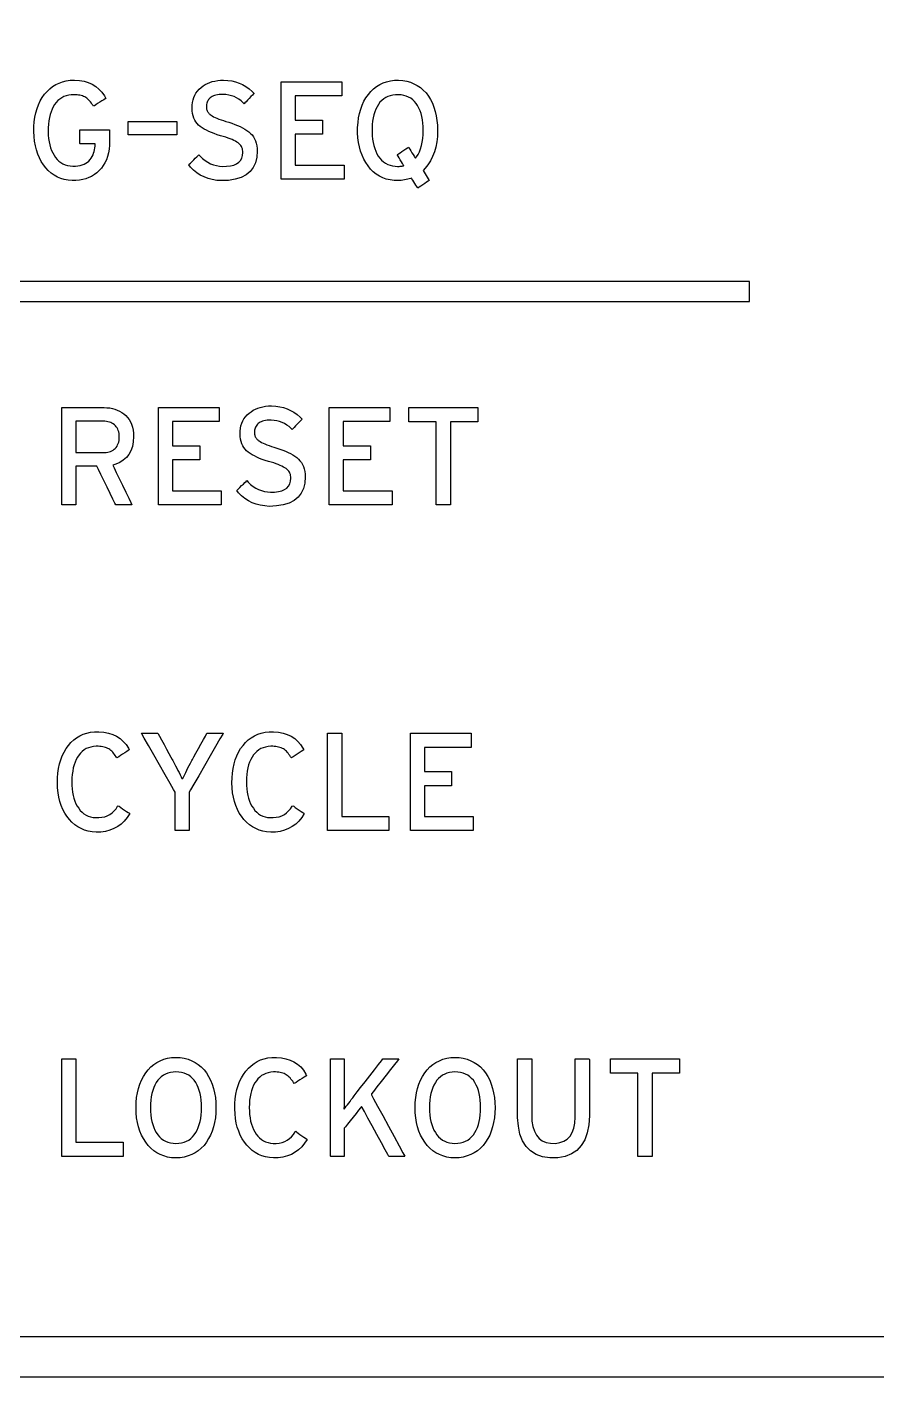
# Model space of a CAD drawing. Extents: x 1 to 47.7, y 0.2 to 33.4.
# Drawn here: x 12.158 to 13.006, y 10.778 to 12.125 of the extents above; entities that cross this region are included whole.
import ezdxf

# ---------------------------------------------------------------- set-up
doc = ezdxf.new("R2010")
doc.units = 0
doc.header["$MEASUREMENT"] = 0
doc.layers.add('6_0____DWG', color=7, linetype='CONTINUOUS')

msp = doc.modelspace()

# ---------------------------------------------------------------- linework, layer by layer
at = {"layer": '6_0____DWG'}
for points in [[(11.6245, 13.5108), (14.3245, 13.5108), (14.3245, 10.8185), (11.6245, 10.8185), (11.6245, 13.5108)], [(12.4114, 11.9736), (12.4114, 12.0708), (12.472, 12.0708), (12.472, 12.0567), (12.4255, 12.0567), (12.4255, 12.0325), (12.4525, 12.0325), (12.4525, 12.0184), (12.4255, 12.0184), (12.4255, 11.9877), (12.4741, 11.9877), (12.4741, 11.9736), (12.4114, 11.9736)], [(12.2587, 12.0178), (12.2587, 12.031), (12.3073, 12.031), (12.3073, 12.0178), (12.2587, 12.0178)], [(12.8784, 11.8715), (11.938, 11.8715), (11.938, 11.8515), (12.8784, 11.8515), (12.8784, 11.8715)], [(12.289, 11.6486), (12.289, 11.7458), (12.3497, 11.7458), (12.3497, 11.7317), (12.3031, 11.7317), (12.3031, 11.7075), (12.3302, 11.7075), (12.3302, 11.6934), (12.3031, 11.6934), (12.3031, 11.6627), (12.3517, 11.6627), (12.3517, 11.6486), (12.289, 11.6486)], [(12.4593, 11.6486), (12.4593, 11.7458), (12.5199, 11.7458), (12.5199, 11.7317), (12.4734, 11.7317), (12.4734, 11.7075), (12.5004, 11.7075), (12.5004, 11.6934), (12.4734, 11.6934), (12.4734, 11.6627), (12.522, 11.6627), (12.522, 11.6486), (12.4593, 11.6486)], [(12.5802, 11.7316), (12.5802, 11.6486), (12.5661, 11.6486), (12.5661, 11.7316), (12.5387, 11.7316), (12.5387, 11.7458), (12.6077, 11.7458), (12.6077, 11.7316), (12.5802, 11.7316)], [(12.4577, 11.3236), (12.4577, 11.4208), (12.4718, 11.4208), (12.4718, 11.3378), (12.5188, 11.3378), (12.5188, 11.3236), (12.4577, 11.3236)], [(12.5403, 11.3236), (12.5403, 11.4208), (12.601, 11.4208), (12.601, 11.4067), (12.5544, 11.4067), (12.5544, 11.3825), (12.5814, 11.3825), (12.5814, 11.3684), (12.5544, 11.3684), (12.5544, 11.3377), (12.603, 11.3377), (12.603, 11.3236), (12.5403, 11.3236)], [(12.1927, 10.9986), (12.1927, 11.0958), (12.2068, 11.0958), (12.2068, 11.0128), (12.2537, 11.0128), (12.2537, 10.9986), (12.1927, 10.9986)], [(12.7813, 11.0815), (12.7813, 10.9986), (12.7672, 10.9986), (12.7672, 11.0815), (12.7398, 11.0815), (12.7398, 11.0958), (12.8088, 11.0958), (12.8088, 11.0815), (12.7813, 11.0815)], [(9.52, 10.7785), (9.6513, 10.7785), (9.7839, 10.7785), (9.9177, 10.7785), (10.0526, 10.7785), (10.1886, 10.7785), (10.3255, 10.7785), (10.4634, 10.7785), (10.6021, 10.7785), (10.7415, 10.7785), (11.0225, 10.7785), (11.3057, 10.7785), (11.5905, 10.7785), (12.1631, 10.7785), (12.7356, 10.7785), (13.0205, 10.7785)]]:
    msp.add_lwpolyline(points, dxfattribs=at)
for points in [[(12.2403, 12.0116), (12.2402, 12.0075), (12.2398, 12.0035), (12.2391, 11.9998), (12.2382, 11.9963), (12.2371, 11.993), (12.2356, 11.99), (12.234, 11.9872), (12.2321, 11.9846), (12.2299, 11.9822), (12.2276, 11.98), (12.2251, 11.9781), (12.2224, 11.9764), (12.2196, 11.9751), (12.2167, 11.9739), (12.2135, 11.9731), (12.2102, 11.9725), (12.2068, 11.9721), (12.203, 11.9721), (12.1989, 11.9725), (12.1951, 11.9732), (12.1916, 11.9743), (12.1882, 11.9757), (12.185, 11.9775), (12.182, 11.9796), (12.1792, 11.9821), (12.1767, 11.9849), (12.1743, 11.988), (12.1721, 11.9913), (12.1703, 11.9949), (12.1687, 11.9986), (12.1673, 12.0027), (12.1663, 12.0069), (12.1655, 12.0114), (12.165, 12.0161), (12.1647, 12.021), (12.1648, 12.0261), (12.1652, 12.0309), (12.1659, 12.0355), (12.1668, 12.0399), (12.168, 12.044), (12.1695, 12.0479), (12.1712, 12.0516), (12.1732, 12.0551), (12.1755, 12.0583), (12.178, 12.0612), (12.1807, 12.0638), (12.1835, 12.0661), (12.1866, 12.068), (12.1899, 12.0695), (12.1934, 12.0708), (12.1971, 12.0716), (12.201, 12.0722), (12.2053, 12.0723), (12.2102, 12.072), (12.2148, 12.0712), (12.219, 12.07), (12.2229, 12.0683), (12.2265, 12.0661), (12.2297, 12.0635), (12.2325, 12.0604), (12.2351, 12.0568), (12.2365, 12.0542), (12.2358, 12.0537), (12.2344, 12.0528), (12.2326, 12.0516), (12.2305, 12.0503), (12.2284, 12.049), (12.2266, 12.0478), (12.2251, 12.0469), (12.2243, 12.0463), (12.2238, 12.047), (12.2229, 12.0482), (12.2221, 12.0494), (12.2212, 12.0506), (12.2203, 12.0516), (12.2194, 12.0526), (12.2185, 12.0535), (12.2175, 12.0543), (12.2165, 12.055), (12.2155, 12.0556), (12.2143, 12.0561), (12.2132, 12.0566), (12.2119, 12.057), (12.2106, 12.0573), (12.2092, 12.0575), (12.2078, 12.0577), (12.2063, 12.0578), (12.2047, 12.0578), (12.2021, 12.0577), (12.1995, 12.0574), (12.197, 12.0568), (12.1947, 12.0559), (12.1926, 12.0548), (12.1906, 12.0535), (12.1888, 12.052), (12.1871, 12.0502), (12.1855, 12.0482), (12.1841, 12.0459), (12.1829, 12.0435), (12.1819, 12.0408), (12.181, 12.038), (12.1803, 12.035), (12.1797, 12.0318), (12.1794, 12.0284), (12.1791, 12.0249), (12.1791, 12.0212), (12.1792, 12.0176), (12.1795, 12.0142), (12.18, 12.0109), (12.1807, 12.0079), (12.1815, 12.005), (12.1824, 12.0023), (12.1836, 11.9998), (12.1849, 11.9975), (12.1864, 11.9953), (12.188, 11.9933), (12.1898, 11.9916), (12.1917, 11.9901), (12.1938, 11.9889), (12.196, 11.988), (12.1984, 11.9872), (12.2009, 11.9868), (12.2036, 11.9866), (12.2062, 11.9866), (12.2086, 11.9869), (12.2109, 11.9873), (12.213, 11.9878), (12.2149, 11.9885), (12.2166, 11.9894), (12.2182, 11.9905), (12.2197, 11.9917), (12.2209, 11.9931), (12.222, 11.9946), (12.2229, 11.9961), (12.2238, 11.9977), (12.2244, 11.9994), (12.225, 12.0011), (12.2254, 12.0029), (12.2257, 12.0047), (12.2259, 12.0066), (12.226, 12.0085), (12.226, 12.0085), (12.226, 12.0085), (12.226, 12.0086), (12.226, 12.0086), (12.226, 12.0087), (12.226, 12.0088), (12.226, 12.0088), (12.226, 12.0089), (12.2259, 12.0089), (12.2251, 12.0089), (12.2235, 12.0089), (12.2213, 12.0089), (12.2187, 12.0089), (12.2161, 12.0089), (12.2138, 12.0089), (12.2119, 12.0089), (12.2108, 12.0089), (12.2106, 12.009), (12.2106, 12.0099), (12.2106, 12.0115), (12.2106, 12.0136), (12.2106, 12.0159), (12.2106, 12.0182), (12.2106, 12.0203), (12.2106, 12.0219), (12.2106, 12.0228), (12.211, 12.0228), (12.2132, 12.0228), (12.2169, 12.0228), (12.2215, 12.0228), (12.2265, 12.0228), (12.2315, 12.0228), (12.2357, 12.0228), (12.2389, 12.0228), (12.2403, 12.0228), (12.2403, 12.0226), (12.2403, 12.0216), (12.2403, 12.0201), (12.2403, 12.0184), (12.2403, 12.0165), (12.2403, 12.0147), (12.2403, 12.0131), (12.2403, 12.012)], [(12.3875, 12.0015), (12.3871, 11.9954), (12.3858, 11.99), (12.3836, 11.9853), (12.3804, 11.9813), (12.3764, 11.978), (12.3714, 11.9754), (12.3656, 11.9736), (12.3588, 11.9724), (12.3517, 11.9721), (12.3471, 11.9724), (12.3427, 11.9732), (12.3385, 11.9743), (12.3345, 11.9758), (12.3308, 11.9777), (12.3273, 11.98), (12.324, 11.9826), (12.3209, 11.9857), (12.3192, 11.9878), (12.3198, 11.9884), (12.321, 11.9896), (12.3225, 11.9911), (12.3242, 11.9928), (12.3258, 11.9944), (12.3274, 11.996), (12.3285, 11.9971), (12.3292, 11.9978), (12.3306, 11.9964), (12.3331, 11.9941), (12.3356, 11.9921), (12.3383, 11.9904), (12.341, 11.989), (12.3439, 11.9879), (12.3468, 11.9871), (12.3499, 11.9865), (12.353, 11.9863), (12.357, 11.9864), (12.3608, 11.9868), (12.3641, 11.9877), (12.3669, 11.9889), (12.3691, 11.9904), (12.3709, 11.9923), (12.3722, 11.9946), (12.373, 11.9973), (12.3733, 12.0003), (12.3732, 12.0016), (12.373, 12.0028), (12.3727, 12.004), (12.3723, 12.0051), (12.3718, 12.0061), (12.3712, 12.0071), (12.3704, 12.008), (12.3695, 12.0089), (12.3685, 12.0097), (12.3673, 12.0106), (12.3659, 12.0114), (12.3643, 12.0122), (12.3626, 12.013), (12.3606, 12.0138), (12.3585, 12.0146), (12.3562, 12.0154), (12.3537, 12.0161), (12.3509, 12.0169), (12.3477, 12.0179), (12.3447, 12.019), (12.3419, 12.02), (12.3392, 12.0212), (12.3368, 12.0224), (12.3346, 12.0236), (12.3326, 12.0249), (12.3307, 12.0262), (12.3291, 12.0276), (12.3276, 12.0291), (12.3263, 12.0308), (12.3252, 12.0326), (12.3243, 12.0346), (12.3236, 12.0368), (12.323, 12.0392), (12.3227, 12.0417), (12.3225, 12.0445), (12.3226, 12.0473), (12.3229, 12.05), (12.3235, 12.0526), (12.3242, 12.055), (12.3252, 12.0573), (12.3264, 12.0595), (12.3279, 12.0615), (12.3296, 12.0634), (12.3315, 12.0651), (12.3335, 12.0666), (12.3356, 12.068), (12.3379, 12.0691), (12.3402, 12.0701), (12.3427, 12.0709), (12.3453, 12.0715), (12.3481, 12.072), (12.3509, 12.0722), (12.354, 12.0723), (12.3581, 12.0721), (12.3621, 12.0716), (12.3659, 12.0707), (12.3695, 12.0694), (12.373, 12.0679), (12.3763, 12.066), (12.3794, 12.0637), (12.3824, 12.0612), (12.3844, 12.0591), (12.3838, 12.0586), (12.3827, 12.0574), (12.3813, 12.0559), (12.3796, 12.0542), (12.3779, 12.0524), (12.3764, 12.0509), (12.3752, 12.0496), (12.3745, 12.0489), (12.3735, 12.0498), (12.3714, 12.0517), (12.3693, 12.0533), (12.367, 12.0547), (12.3645, 12.0559), (12.362, 12.0568), (12.3593, 12.0575), (12.3564, 12.0579), (12.3535, 12.0581), (12.3513, 12.0581), (12.3495, 12.0579), (12.3479, 12.0577), (12.3464, 12.0574), (12.345, 12.0571), (12.3438, 12.0566), (12.3426, 12.0561), (12.3416, 12.0555), (12.3406, 12.0548), (12.3398, 12.054), (12.3391, 12.0531), (12.3385, 12.0522), (12.338, 12.0513), (12.3375, 12.0503), (12.3372, 12.0493), (12.337, 12.0482), (12.3368, 12.0471), (12.3368, 12.046), (12.3368, 12.0454), (12.3368, 12.0449), (12.3369, 12.0444), (12.337, 12.0438), (12.3371, 12.0434), (12.3372, 12.0429), (12.3374, 12.0424), (12.3375, 12.042), (12.3377, 12.0416), (12.338, 12.0411), (12.3383, 12.0406), (12.3386, 12.0402), (12.3389, 12.0398), (12.3393, 12.0393), (12.3397, 12.0389), (12.3402, 12.0385), (12.3407, 12.038), (12.3415, 12.0375), (12.3427, 12.0367), (12.3441, 12.0359), (12.3456, 12.0352), (12.3474, 12.0344), (12.3493, 12.0336), (12.3515, 12.0328), (12.3538, 12.032), (12.3563, 12.0312), (12.3593, 12.0303), (12.3623, 12.0293), (12.3652, 12.0282), (12.3679, 12.0271), (12.3705, 12.026), (12.3728, 12.0248), (12.3751, 12.0235), (12.3772, 12.0222), (12.3791, 12.0208), (12.3808, 12.0193), (12.3824, 12.0177), (12.3837, 12.0159), (12.3848, 12.0139), (12.3858, 12.0118), (12.3865, 12.0095), (12.387, 12.007), (12.3874, 12.0043)], [(12.5674, 12.0222), (12.5672, 12.0163), (12.5666, 12.0108), (12.5656, 12.0056), (12.5642, 12.0007), (12.5624, 11.9961), (12.5603, 11.9919), (12.5578, 11.988), (12.5549, 11.9844), (12.553, 11.9823), (12.5533, 11.9817), (12.5541, 11.9805), (12.555, 11.9789), (12.5561, 11.9772), (12.5572, 11.9755), (12.5581, 11.974), (12.5588, 11.9728), (12.5592, 11.9723), (12.559, 11.9721), (12.558, 11.9715), (12.5565, 11.9705), (12.5546, 11.9693), (12.5526, 11.968), (12.5507, 11.9667), (12.5491, 11.9657), (12.548, 11.965), (12.5477, 11.9647), (12.5474, 11.9652), (12.5467, 11.9662), (12.5458, 11.9676), (12.5448, 11.9693), (12.5437, 11.971), (12.5427, 11.9726), (12.5419, 11.9738), (12.5414, 11.9746), (12.5407, 11.9744), (12.5392, 11.9739), (12.5377, 11.9735), (12.5361, 11.9731), (12.5345, 11.9728), (12.5329, 11.9725), (12.5312, 11.9723), (12.5295, 11.9721), (12.5278, 11.9721), (12.5241, 11.9722), (12.5201, 11.9728), (12.5163, 11.9737), (12.5127, 11.975), (12.5094, 11.9766), (12.5063, 11.9786), (12.5033, 11.981), (12.5006, 11.9837), (12.4981, 11.9868), (12.4958, 11.9901), (12.4938, 11.9936), (12.4921, 11.9974), (12.4906, 12.0014), (12.4895, 12.0057), (12.4886, 12.0102), (12.488, 12.0149), (12.4877, 12.0199), (12.4877, 12.025), (12.4881, 12.03), (12.4887, 12.0347), (12.4896, 12.0392), (12.4908, 12.0435), (12.4922, 12.0475), (12.494, 12.0513), (12.496, 12.0548), (12.4984, 12.0582), (12.5009, 12.0612), (12.5036, 12.0638), (12.5065, 12.0661), (12.5097, 12.068), (12.513, 12.0696), (12.5166, 12.0708), (12.5204, 12.0717), (12.5244, 12.0722), (12.5286, 12.0723), (12.5328, 12.072), (12.5367, 12.0713), (12.5404, 12.0702), (12.5439, 12.0688), (12.5472, 12.067), (12.5503, 12.0649), (12.5532, 12.0624), (12.5559, 12.0596), (12.5583, 12.0564), (12.5604, 12.0529), (12.5622, 12.0493), (12.5638, 12.0453), (12.5651, 12.0412), (12.5661, 12.0368), (12.5668, 12.0322), (12.5673, 12.0273)], [(12.553, 12.0222), (12.553, 12.026), (12.5527, 12.0296), (12.5523, 12.0329), (12.5517, 12.0361), (12.5509, 12.0391), (12.5499, 12.0419), (12.5488, 12.0445), (12.5475, 12.047), (12.546, 12.0492), (12.5444, 12.0511), (12.5426, 12.0528), (12.5406, 12.0543), (12.5385, 12.0555), (12.5362, 12.0564), (12.5337, 12.0571), (12.5311, 12.0576), (12.5283, 12.0578), (12.5254, 12.0578), (12.5228, 12.0574), (12.5203, 12.0568), (12.5179, 12.056), (12.5157, 12.0549), (12.5137, 12.0536), (12.5118, 12.0521), (12.51, 12.0503), (12.5085, 12.0482), (12.5071, 12.0459), (12.5058, 12.0434), (12.5048, 12.0407), (12.5039, 12.0378), (12.5032, 12.0347), (12.5026, 12.0314), (12.5023, 12.028), (12.5021, 12.0243), (12.5021, 12.0205), (12.5022, 12.0169), (12.5026, 12.0134), (12.5031, 12.0102), (12.5038, 12.0071), (12.5047, 12.0042), (12.5057, 12.0015), (12.5069, 11.999), (12.5083, 11.9966), (12.5099, 11.9944), (12.5116, 11.9925), (12.5135, 11.9908), (12.5155, 11.9894), (12.5177, 11.9883), (12.52, 11.9874), (12.5225, 11.9868), (12.5252, 11.9864), (12.5276, 11.9863), (12.5285, 11.9863), (12.5292, 11.9863), (12.53, 11.9864), (12.5308, 11.9865), (12.5315, 11.9866), (12.5322, 11.9867), (12.5329, 11.9868), (12.5335, 11.987), (12.5337, 11.9872), (12.5332, 11.988), (12.5324, 11.9893), (12.5313, 11.991), (12.5301, 11.9929), (12.529, 11.9948), (12.528, 11.9964), (12.5273, 11.9975), (12.527, 11.998), (12.5273, 11.9982), (12.5284, 11.9989), (12.53, 12), (12.5319, 12.0012), (12.5339, 12.0025), (12.5358, 12.0037), (12.5373, 12.0047), (12.5383, 12.0054), (12.5385, 12.0055), (12.5389, 12.0049), (12.5397, 12.0036), (12.5407, 12.0019), (12.5419, 12), (12.5431, 11.9981), (12.5441, 11.9964), (12.5449, 11.9951), (12.5453, 11.9944), (12.5465, 11.9958), (12.548, 11.9983), (12.5494, 12.001), (12.5505, 12.0039), (12.5515, 12.0071), (12.5522, 12.0105), (12.5527, 12.0142), (12.553, 12.0181)], [(12.2642, 11.7167), (12.2639, 11.7116), (12.263, 11.7069), (12.2615, 11.7027), (12.2596, 11.699), (12.2571, 11.6958), (12.254, 11.6931), (12.2505, 11.6909), (12.2464, 11.6892), (12.2436, 11.6881), (12.2448, 11.6857), (12.247, 11.681), (12.25, 11.675), (12.2532, 11.6682), (12.2565, 11.6614), (12.2594, 11.6554), (12.2616, 11.6509), (12.2626, 11.6487), (12.2624, 11.6486), (12.261, 11.6486), (12.2589, 11.6486), (12.2562, 11.6486), (12.2534, 11.6486), (12.2507, 11.6486), (12.2485, 11.6486), (12.2469, 11.6486), (12.2464, 11.6486), (12.2456, 11.6503), (12.2437, 11.6543), (12.241, 11.6599), (12.2378, 11.6663), (12.2346, 11.6729), (12.2317, 11.679), (12.2293, 11.6838), (12.228, 11.6866), (12.2276, 11.6871), (12.2262, 11.6871), (12.2236, 11.6871), (12.2203, 11.6871), (12.2166, 11.6871), (12.213, 11.6871), (12.2099, 11.6871), (12.2076, 11.6871), (12.2065, 11.6871), (12.2065, 11.6861), (12.2065, 11.6827), (12.2065, 11.6775), (12.2065, 11.6712), (12.2065, 11.6645), (12.2065, 11.6582), (12.2065, 11.653), (12.2065, 11.6496), (12.2065, 11.6486), (12.2058, 11.6486), (12.2043, 11.6486), (12.2023, 11.6486), (12.1999, 11.6486), (12.1975, 11.6486), (12.1954, 11.6486), (12.1937, 11.6486), (12.1928, 11.6486), (12.1927, 11.6497), (12.1927, 11.6568), (12.1927, 11.669), (12.1927, 11.6843), (12.1927, 11.701), (12.1927, 11.7174), (12.1927, 11.7315), (12.1927, 11.7415), (12.1927, 11.7458), (12.1939, 11.7458), (12.1978, 11.7458), (12.2036, 11.7458), (12.2104, 11.7458), (12.2175, 11.7458), (12.2242, 11.7458), (12.2297, 11.7458), (12.2331, 11.7458), (12.2348, 11.7458), (12.2376, 11.7456), (12.2404, 11.7453), (12.2431, 11.7448), (12.2456, 11.7441), (12.248, 11.7432), (12.2503, 11.7421), (12.2525, 11.7409), (12.2546, 11.7394), (12.2566, 11.7378), (12.2583, 11.7359), (12.2599, 11.7338), (12.2612, 11.7315), (12.2622, 11.729), (12.2631, 11.7262), (12.2637, 11.7233), (12.2641, 11.7201)], [(12.4354, 11.6765), (12.435, 11.6704), (12.4337, 11.665), (12.4315, 11.6603), (12.4283, 11.6563), (12.4243, 11.653), (12.4193, 11.6504), (12.4134, 11.6486), (12.4067, 11.6475), (12.3996, 11.6471), (12.395, 11.6475), (12.3906, 11.6482), (12.3864, 11.6493), (12.3824, 11.6508), (12.3787, 11.6527), (12.3752, 11.655), (12.3719, 11.6577), (12.3688, 11.6607), (12.3671, 11.6628), (12.3677, 11.6634), (12.3688, 11.6646), (12.3703, 11.6661), (12.372, 11.6678), (12.3737, 11.6694), (12.3752, 11.671), (12.3764, 11.6721), (12.3771, 11.6728), (12.3785, 11.6714), (12.381, 11.6691), (12.3835, 11.6671), (12.3862, 11.6654), (12.3889, 11.664), (12.3918, 11.6629), (12.3947, 11.6621), (12.3977, 11.6615), (12.4009, 11.6613), (12.4049, 11.6614), (12.4087, 11.6619), (12.412, 11.6627), (12.4147, 11.6639), (12.417, 11.6654), (12.4188, 11.6674), (12.4201, 11.6696), (12.4209, 11.6723), (12.4211, 11.6753), (12.4211, 11.6767), (12.4209, 11.6778), (12.4206, 11.679), (12.4202, 11.6801), (12.4197, 11.6811), (12.419, 11.6821), (12.4183, 11.683), (12.4174, 11.6839), (12.4164, 11.6848), (12.4152, 11.6856), (12.4138, 11.6864), (12.4122, 11.6872), (12.4104, 11.688), (12.4085, 11.6888), (12.4064, 11.6896), (12.4041, 11.6904), (12.4016, 11.6911), (12.3988, 11.6919), (12.3956, 11.6929), (12.3926, 11.694), (12.3897, 11.695), (12.3871, 11.6962), (12.3847, 11.6974), (12.3825, 11.6986), (12.3804, 11.6999), (12.3786, 11.7012), (12.3769, 11.7026), (12.3755, 11.7041), (12.3742, 11.7058), (12.3731, 11.7076), (12.3722, 11.7096), (12.3714, 11.7118), (12.3709, 11.7142), (12.3706, 11.7168), (12.3704, 11.7195), (12.3705, 11.7223), (12.3708, 11.725), (12.3713, 11.7276), (12.3721, 11.7301), (12.3731, 11.7324), (12.3743, 11.7345), (12.3758, 11.7365), (12.3775, 11.7384), (12.3794, 11.7401), (12.3814, 11.7416), (12.3835, 11.743), (12.3857, 11.7441), (12.3881, 11.7451), (12.3906, 11.7459), (12.3932, 11.7465), (12.3959, 11.747), (12.3988, 11.7473), (12.4019, 11.7474), (12.406, 11.7471), (12.41, 11.7466), (12.4138, 11.7457), (12.4174, 11.7444), (12.4209, 11.7429), (12.4242, 11.741), (12.4273, 11.7388), (12.4303, 11.7362), (12.4323, 11.7341), (12.4317, 11.7336), (12.4306, 11.7324), (12.4292, 11.7309), (12.4275, 11.7292), (12.4258, 11.7275), (12.4243, 11.7259), (12.4231, 11.7246), (12.4224, 11.7239), (12.4214, 11.7248), (12.4193, 11.7267), (12.4171, 11.7283), (12.4148, 11.7297), (12.4124, 11.7309), (12.4098, 11.7318), (12.4071, 11.7325), (12.4043, 11.7329), (12.4014, 11.7331), (12.3991, 11.7331), (12.3974, 11.733), (12.3958, 11.7327), (12.3943, 11.7325), (12.3929, 11.7321), (12.3916, 11.7316), (12.3905, 11.7311), (12.3894, 11.7305), (12.3885, 11.7298), (12.3877, 11.729), (12.387, 11.7281), (12.3864, 11.7272), (12.3858, 11.7263), (12.3854, 11.7253), (12.3851, 11.7243), (12.3848, 11.7232), (12.3847, 11.7221), (12.3847, 11.721), (12.3847, 11.7204), (12.3847, 11.7199), (12.3848, 11.7194), (12.3848, 11.7189), (12.385, 11.7184), (12.3851, 11.7179), (12.3852, 11.7174), (12.3854, 11.717), (12.3856, 11.7166), (12.3859, 11.7161), (12.3861, 11.7157), (12.3864, 11.7152), (12.3868, 11.7148), (12.3872, 11.7143), (12.3876, 11.7139), (12.3881, 11.7135), (12.3886, 11.713), (12.3894, 11.7125), (12.3906, 11.7117), (12.3919, 11.7109), (12.3935, 11.7102), (12.3953, 11.7094), (12.3972, 11.7086), (12.3994, 11.7078), (12.4017, 11.707), (12.4042, 11.7062), (12.4072, 11.7053), (12.4102, 11.7043), (12.4131, 11.7033), (12.4158, 11.7022), (12.4183, 11.701), (12.4207, 11.6998), (12.423, 11.6985), (12.425, 11.6972), (12.427, 11.6958), (12.4287, 11.6943), (12.4302, 11.6927), (12.4316, 11.6909), (12.4327, 11.6889), (12.4336, 11.6868), (12.4344, 11.6845), (12.4349, 11.682), (12.4353, 11.6793)], [(12.25, 11.7163), (12.2499, 11.7181), (12.2497, 11.7198), (12.2494, 11.7214), (12.2489, 11.7229), (12.2484, 11.7242), (12.2477, 11.7255), (12.247, 11.7266), (12.2461, 11.7276), (12.2451, 11.7286), (12.2439, 11.7294), (12.2427, 11.7301), (12.2415, 11.7307), (12.2401, 11.7312), (12.2386, 11.7316), (12.2371, 11.7319), (12.2354, 11.7321), (12.2339, 11.7321), (12.2326, 11.7321), (12.2295, 11.7321), (12.2254, 11.7321), (12.2206, 11.7321), (12.2158, 11.7321), (12.2115, 11.7321), (12.2082, 11.7321), (12.2066, 11.7321), (12.2065, 11.7315), (12.2065, 11.7287), (12.2065, 11.7244), (12.2065, 11.7192), (12.2065, 11.7137), (12.2065, 11.7084), (12.2065, 11.7041), (12.2065, 11.7014), (12.2066, 11.7008), (12.2082, 11.7008), (12.2115, 11.7008), (12.2158, 11.7008), (12.2206, 11.7008), (12.2254, 11.7008), (12.2295, 11.7008), (12.2326, 11.7008), (12.2339, 11.7008), (12.2354, 11.7008), (12.237, 11.7009), (12.2385, 11.7012), (12.24, 11.7016), (12.2413, 11.702), (12.2426, 11.7026), (12.2438, 11.7033), (12.2449, 11.7041), (12.2459, 11.705), (12.2469, 11.706), (12.2477, 11.7072), (12.2483, 11.7084), (12.2489, 11.7098), (12.2494, 11.7112), (12.2497, 11.7128), (12.2499, 11.7145)], [(12.2604, 11.3406), (12.2579, 11.3367), (12.255, 11.3332), (12.2519, 11.3302), (12.2484, 11.3276), (12.2447, 11.3256), (12.2406, 11.324), (12.2363, 11.3229), (12.2316, 11.3222), (12.2269, 11.3221), (12.2228, 11.3224), (12.219, 11.3231), (12.2153, 11.3242), (12.2119, 11.3256), (12.2087, 11.3273), (12.2057, 11.3295), (12.2028, 11.3319), (12.2003, 11.3348), (12.1978, 11.3379), (12.1957, 11.3412), (12.1938, 11.3448), (12.1921, 11.3486), (12.1908, 11.3526), (12.1897, 11.3569), (12.1889, 11.3614), (12.1884, 11.3662), (12.1882, 11.3712), (12.1883, 11.3763), (12.1887, 11.3811), (12.1894, 11.3857), (12.1903, 11.3901), (12.1916, 11.3943), (12.1931, 11.3982), (12.1949, 11.4019), (12.1969, 11.4054), (12.1993, 11.4086), (12.2018, 11.4116), (12.2045, 11.4141), (12.2074, 11.4163), (12.2106, 11.4182), (12.2139, 11.4197), (12.2175, 11.4209), (12.2213, 11.4217), (12.2253, 11.4222), (12.2297, 11.4223), (12.2347, 11.4219), (12.2392, 11.421), (12.2434, 11.4196), (12.2473, 11.4178), (12.2508, 11.4155), (12.2539, 11.4127), (12.2567, 11.4095), (12.2592, 11.4058), (12.2599, 11.4041), (12.2589, 11.4035), (12.2574, 11.4025), (12.2554, 11.4012), (12.2533, 11.3998), (12.2512, 11.3985), (12.2494, 11.3973), (12.2481, 11.3965), (12.2476, 11.3961), (12.2468, 11.3973), (12.246, 11.3985), (12.2452, 11.3997), (12.2443, 11.4008), (12.2434, 11.4018), (12.2425, 11.4028), (12.2415, 11.4036), (12.2406, 11.4044), (12.2396, 11.4051), (12.2385, 11.4057), (12.2373, 11.4062), (12.2361, 11.4067), (12.2348, 11.407), (12.2334, 11.4073), (12.232, 11.4076), (12.2305, 11.4077), (12.229, 11.4078), (12.2269, 11.4078), (12.2242, 11.4075), (12.2217, 11.407), (12.2193, 11.4063), (12.2171, 11.4054), (12.215, 11.4041), (12.2131, 11.4027), (12.2114, 11.401), (12.2098, 11.3991), (12.2083, 11.3969), (12.207, 11.3945), (12.2059, 11.3919), (12.2049, 11.3891), (12.2041, 11.3862), (12.2035, 11.383), (12.2031, 11.3797), (12.2028, 11.3762), (12.2027, 11.3725), (12.2028, 11.3688), (12.203, 11.3653), (12.2034, 11.3619), (12.204, 11.3588), (12.2048, 11.3559), (12.2057, 11.3531), (12.2068, 11.3505), (12.2081, 11.3481), (12.2096, 11.3459), (12.2111, 11.3438), (12.2129, 11.342), (12.2147, 11.3405), (12.2168, 11.3392), (12.219, 11.3381), (12.2213, 11.3374), (12.2239, 11.3368), (12.2265, 11.3366), (12.2295, 11.3366), (12.2325, 11.3369), (12.2354, 11.3375), (12.238, 11.3384), (12.2405, 11.3397), (12.2428, 11.3413), (12.2448, 11.3432), (12.2467, 11.3454), (12.2483, 11.348), (12.249, 11.3485), (12.2499, 11.3479), (12.2514, 11.3468), (12.2533, 11.3455), (12.2553, 11.3441), (12.2572, 11.3428), (12.2589, 11.3417), (12.26, 11.3409)], [(12.4345, 11.3406), (12.432, 11.3367), (12.4291, 11.3332), (12.426, 11.3302), (12.4225, 11.3276), (12.4188, 11.3256), (12.4147, 11.324), (12.4104, 11.3229), (12.4057, 11.3222), (12.401, 11.3221), (12.3969, 11.3224), (12.3931, 11.3231), (12.3894, 11.3242), (12.386, 11.3256), (12.3828, 11.3273), (12.3797, 11.3295), (12.3769, 11.3319), (12.3743, 11.3348), (12.3719, 11.3379), (12.3697, 11.3412), (12.3678, 11.3448), (12.3662, 11.3486), (12.3649, 11.3526), (12.3638, 11.3569), (12.363, 11.3614), (12.3625, 11.3662), (12.3623, 11.3712), (12.3624, 11.3763), (12.3628, 11.3811), (12.3635, 11.3857), (12.3644, 11.3901), (12.3656, 11.3943), (12.3672, 11.3982), (12.3689, 11.4019), (12.371, 11.4054), (12.3734, 11.4086), (12.3759, 11.4116), (12.3786, 11.4141), (12.3815, 11.4163), (12.3847, 11.4182), (12.388, 11.4197), (12.3916, 11.4209), (12.3954, 11.4217), (12.3993, 11.4222), (12.4038, 11.4223), (12.4087, 11.4219), (12.4133, 11.421), (12.4175, 11.4196), (12.4214, 11.4178), (12.4249, 11.4155), (12.428, 11.4127), (12.4308, 11.4095), (12.4332, 11.4058), (12.434, 11.4041), (12.433, 11.4035), (12.4315, 11.4025), (12.4295, 11.4012), (12.4274, 11.3998), (12.4253, 11.3985), (12.4235, 11.3973), (12.4222, 11.3965), (12.4216, 11.3961), (12.4209, 11.3973), (12.4201, 11.3985), (12.4192, 11.3997), (12.4184, 11.4008), (12.4175, 11.4018), (12.4166, 11.4028), (12.4156, 11.4036), (12.4147, 11.4044), (12.4137, 11.4051), (12.4126, 11.4057), (12.4114, 11.4062), (12.4102, 11.4067), (12.4089, 11.407), (12.4075, 11.4073), (12.4061, 11.4076), (12.4046, 11.4077), (12.4031, 11.4078), (12.401, 11.4078), (12.3983, 11.4075), (12.3958, 11.407), (12.3934, 11.4063), (12.3912, 11.4054), (12.3891, 11.4041), (12.3872, 11.4027), (12.3854, 11.401), (12.3839, 11.3991), (12.3824, 11.3969), (12.3811, 11.3945), (12.38, 11.3919), (12.379, 11.3891), (12.3782, 11.3862), (12.3776, 11.383), (12.3772, 11.3797), (12.3769, 11.3762), (12.3768, 11.3725), (12.3769, 11.3688), (12.3771, 11.3653), (12.3775, 11.3619), (12.3781, 11.3588), (12.3789, 11.3559), (12.3798, 11.3531), (12.3809, 11.3505), (12.3822, 11.3481), (12.3837, 11.3459), (12.3852, 11.3438), (12.387, 11.342), (12.3888, 11.3405), (12.3909, 11.3392), (12.3931, 11.3381), (12.3954, 11.3374), (12.3979, 11.3368), (12.4006, 11.3366), (12.4036, 11.3366), (12.4066, 11.3369), (12.4095, 11.3375), (12.4121, 11.3384), (12.4146, 11.3397), (12.4168, 11.3413), (12.4189, 11.3432), (12.4207, 11.3454), (12.4224, 11.348), (12.423, 11.3485), (12.424, 11.3479), (12.4255, 11.3468), (12.4274, 11.3455), (12.4294, 11.3441), (12.4313, 11.3428), (12.433, 11.3417), (12.4341, 11.3409)], [(12.3198, 11.362), (12.3198, 11.3606), (12.3198, 11.3568), (12.3198, 11.3513), (12.3198, 11.3449), (12.3198, 11.3383), (12.3198, 11.3321), (12.3198, 11.3272), (12.3198, 11.3242), (12.3198, 11.3236), (12.3189, 11.3236), (12.3172, 11.3236), (12.3151, 11.3236), (12.3127, 11.3236), (12.3103, 11.3236), (12.3081, 11.3236), (12.3065, 11.3236), (12.3058, 11.3236), (12.3057, 11.3244), (12.3057, 11.3276), (12.3057, 11.3327), (12.3057, 11.3389), (12.3057, 11.3455), (12.3057, 11.3519), (12.3057, 11.3572), (12.3057, 11.3608), (12.3057, 11.3621), (12.3042, 11.3646), (12.3007, 11.3707), (12.2958, 11.3792), (12.2902, 11.3891), (12.2844, 11.3992), (12.279, 11.4085), (12.2748, 11.4158), (12.2724, 11.4201), (12.2721, 11.4208), (12.2732, 11.4208), (12.2752, 11.4208), (12.2778, 11.4208), (12.2806, 11.4208), (12.2834, 11.4208), (12.2859, 11.4208), (12.2877, 11.4208), (12.2885, 11.4208), (12.2889, 11.4201), (12.2902, 11.4177), (12.2922, 11.4141), (12.2946, 11.4097), (12.2971, 11.405), (12.2995, 11.4007), (12.3015, 11.397), (12.3028, 11.3946), (12.3034, 11.3935), (12.3048, 11.3909), (12.3061, 11.3884), (12.3073, 11.386), (12.3085, 11.3837), (12.3096, 11.3815), (12.3106, 11.3794), (12.3116, 11.3774), (12.3125, 11.3755), (12.3133, 11.3757), (12.3142, 11.3775), (12.3152, 11.3795), (12.3162, 11.3816), (12.3173, 11.3838), (12.3185, 11.3861), (12.3197, 11.3885), (12.321, 11.391), (12.3224, 11.3936), (12.323, 11.3947), (12.3244, 11.3972), (12.3264, 11.4009), (12.3289, 11.4054), (12.3314, 11.41), (12.3338, 11.4144), (12.3358, 11.418), (12.337, 11.4202), (12.3373, 11.4208), (12.3383, 11.4208), (12.3401, 11.4208), (12.3425, 11.4208), (12.3453, 11.4208), (12.3481, 11.4208), (12.3506, 11.4208), (12.3525, 11.4208), (12.3535, 11.4208), (12.3531, 11.4199), (12.3504, 11.4152), (12.3461, 11.4077), (12.3407, 11.3983), (12.3348, 11.3881), (12.3292, 11.3783), (12.3244, 11.37), (12.3211, 11.3642)], [(12.3464, 11.0472), (12.3462, 11.0421), (12.3458, 11.0371), (12.345, 11.0325), (12.344, 11.028), (12.3427, 11.0239), (12.341, 11.0199), (12.3391, 11.0163), (12.337, 11.0128), (12.3345, 11.0096), (12.3317, 11.0068), (12.3288, 11.0042), (12.3256, 11.0021), (12.3222, 11.0004), (12.3186, 10.999), (12.3148, 10.9979), (12.3107, 10.9973), (12.3065, 10.997), (12.3022, 10.9973), (12.2982, 10.9979), (12.2944, 10.999), (12.2909, 11.0004), (12.2875, 11.0021), (12.2844, 11.0042), (12.2815, 11.0068), (12.2788, 11.0096), (12.2763, 11.0128), (12.2741, 11.0163), (12.2721, 11.0199), (12.2705, 11.0239), (12.2691, 11.028), (12.2681, 11.0325), (12.2673, 11.0371), (12.2668, 11.0421), (12.2667, 11.0472), (12.2668, 11.0524), (12.2673, 11.0573), (12.2681, 11.062), (12.2691, 11.0665), (12.2705, 11.0707), (12.2721, 11.0746), (12.2741, 11.0783), (12.2763, 11.0818), (12.2788, 11.085), (12.2815, 11.0878), (12.2844, 11.0903), (12.2875, 11.0924), (12.2909, 11.0941), (12.2944, 11.0955), (12.2982, 11.0965), (12.3022, 11.0971), (12.3065, 11.0973), (12.3107, 11.0971), (12.3148, 11.0965), (12.3186, 11.0955), (12.3222, 11.0941), (12.3256, 11.0924), (12.3288, 11.0903), (12.3317, 11.0878), (12.3345, 11.085), (12.337, 11.0818), (12.3391, 11.0783), (12.341, 11.0746), (12.3427, 11.0707), (12.344, 11.0665), (12.345, 11.062), (12.3458, 11.0573), (12.3462, 11.0524)], [(12.4374, 11.0156), (12.4348, 11.0117), (12.432, 11.0082), (12.4288, 11.0052), (12.4254, 11.0027), (12.4216, 11.0006), (12.4176, 10.999), (12.4132, 10.9979), (12.4086, 10.9972), (12.4038, 10.9971), (12.3998, 10.9974), (12.3959, 10.9981), (12.3923, 10.9992), (12.3888, 11.0006), (12.3856, 11.0024), (12.3826, 11.0045), (12.3798, 11.007), (12.3772, 11.0098), (12.3748, 11.0129), (12.3726, 11.0162), (12.3707, 11.0198), (12.3691, 11.0236), (12.3677, 11.0277), (12.3667, 11.0319), (12.3659, 11.0365), (12.3654, 11.0412), (12.3651, 11.0462), (12.3652, 11.0513), (12.3656, 11.0561), (12.3663, 11.0608), (12.3673, 11.0652), (12.3685, 11.0693), (12.37, 11.0732), (12.3718, 11.0769), (12.3739, 11.0804), (12.3762, 11.0836), (12.3787, 11.0866), (12.3814, 11.0891), (12.3844, 11.0914), (12.3875, 11.0932), (12.3909, 11.0948), (12.3944, 11.0959), (12.3982, 11.0968), (12.4022, 11.0972), (12.4067, 11.0973), (12.4116, 11.0969), (12.4162, 11.096), (12.4204, 11.0946), (12.4242, 11.0928), (12.4277, 11.0905), (12.4309, 11.0878), (12.4337, 11.0845), (12.4361, 11.0808), (12.4368, 11.0791), (12.4359, 11.0785), (12.4343, 11.0775), (12.4324, 11.0762), (12.4302, 11.0749), (12.4281, 11.0735), (12.4264, 11.0724), (12.4251, 11.0715), (12.4245, 11.0712), (12.4238, 11.0723), (12.4229, 11.0736), (12.4221, 11.0747), (12.4212, 11.0758), (12.4203, 11.0769), (12.4194, 11.0778), (12.4185, 11.0787), (12.4175, 11.0794), (12.4165, 11.0801), (12.4154, 11.0807), (12.4143, 11.0812), (12.413, 11.0817), (12.4117, 11.0821), (12.4104, 11.0824), (12.409, 11.0826), (12.4075, 11.0827), (12.4059, 11.0828), (12.4038, 11.0828), (12.4011, 11.0826), (12.3986, 11.0821), (12.3962, 11.0813), (12.394, 11.0804), (12.3919, 11.0792), (12.39, 11.0777), (12.3883, 11.076), (12.3867, 11.0741), (12.3852, 11.0719), (12.3839, 11.0695), (12.3828, 11.0669), (12.3818, 11.0641), (12.3811, 11.0612), (12.3804, 11.058), (12.38, 11.0547), (12.3797, 11.0512), (12.3796, 11.0475), (12.3797, 11.0438), (12.38, 11.0403), (12.3804, 11.037), (12.381, 11.0338), (12.3817, 11.0309), (12.3827, 11.0281), (12.3838, 11.0255), (12.3851, 11.0231), (12.3865, 11.0209), (12.3881, 11.0188), (12.3898, 11.017), (12.3917, 11.0155), (12.3937, 11.0142), (12.3959, 11.0132), (12.3983, 11.0124), (12.4008, 11.0119), (12.4035, 11.0116), (12.4064, 11.0116), (12.4095, 11.0119), (12.4123, 11.0125), (12.415, 11.0135), (12.4174, 11.0147), (12.4197, 11.0163), (12.4217, 11.0182), (12.4236, 11.0204), (12.4253, 11.023), (12.4259, 11.0236), (12.4269, 11.0229), (12.4284, 11.0218), (12.4302, 11.0205), (12.4322, 11.0192), (12.4342, 11.0178), (12.4358, 11.0167), (12.4369, 11.0159)], [(12.5188, 10.9986), (12.5178, 11.0004), (12.5151, 11.0053), (12.5114, 11.0122), (12.5069, 11.0205), (12.5023, 11.029), (12.4979, 11.0369), (12.4944, 11.0434), (12.4922, 11.0475), (12.4916, 11.0483), (12.4907, 11.0471), (12.4887, 11.0447), (12.4861, 11.0415), (12.4832, 11.0378), (12.4802, 11.0341), (12.4775, 11.0308), (12.4755, 11.0282), (12.4743, 11.0268), (12.4742, 11.0263), (12.4742, 11.0243), (12.4742, 11.0208), (12.4742, 11.0164), (12.4742, 11.0116), (12.4742, 11.0069), (12.4742, 11.0029), (12.4742, 10.9999), (12.4742, 10.9986), (12.4738, 10.9986), (12.4726, 10.9986), (12.4708, 10.9986), (12.4686, 10.9986), (12.4662, 10.9986), (12.464, 10.9986), (12.4621, 10.9986), (12.4609, 10.9986), (12.4605, 10.9987), (12.4605, 11.0032), (12.4605, 11.0133), (12.4605, 11.0274), (12.4605, 11.0436), (12.4605, 11.0602), (12.4605, 11.0754), (12.4605, 11.0874), (12.4605, 11.0946), (12.4606, 11.0958), (12.4615, 11.0958), (12.4631, 11.0958), (12.4652, 11.0958), (12.4676, 11.0958), (12.4699, 11.0958), (12.4719, 11.0958), (12.4734, 11.0958), (12.4742, 11.0958), (12.4742, 11.0951), (12.4742, 11.0924), (12.4742, 11.0881), (12.4742, 11.0828), (12.4742, 11.0771), (12.4742, 11.0716), (12.4742, 11.0669), (12.4742, 11.0637), (12.4742, 11.0625), (12.4742, 11.0604), (12.4742, 11.0584), (12.4742, 11.0563), (12.4742, 11.0543), (12.4742, 11.0524), (12.4741, 11.0504), (12.4741, 11.0485), (12.474, 11.0466), (12.4743, 11.0456), (12.4753, 11.0471), (12.4764, 11.0486), (12.4776, 11.0502), (12.4788, 11.0518), (12.4801, 11.0535), (12.4814, 11.0553), (12.4828, 11.0571), (12.4842, 11.059), (12.4852, 11.0603), (12.4873, 11.0629), (12.4907, 11.0674), (12.4951, 11.073), (12.4998, 11.0791), (12.5045, 11.0851), (12.5085, 11.0903), (12.5114, 11.0941), (12.5127, 11.0958), (12.5132, 11.0958), (12.5146, 11.0958), (12.5168, 11.0958), (12.5194, 11.0958), (12.5221, 11.0958), (12.5247, 11.0958), (12.5269, 11.0958), (12.5283, 11.0958), (12.5287, 11.0958), (12.5275, 11.0941), (12.5246, 11.0904), (12.5206, 11.0853), (12.516, 11.0795), (12.5113, 11.0734), (12.507, 11.0679), (12.5035, 11.0635), (12.5015, 11.061), (12.5014, 11.0601), (12.5036, 11.0561), (12.5075, 11.0488), (12.5127, 11.0393), (12.5184, 11.0288), (12.5241, 11.0184), (12.5291, 11.0091), (12.5328, 11.0022), (12.5347, 10.9988), (12.5345, 10.9986), (12.5332, 10.9986), (12.5311, 10.9986), (12.5285, 10.9986), (12.5258, 10.9986), (12.5232, 10.9986), (12.5209, 10.9986), (12.5194, 10.9986)], [(12.6247, 11.0472), (12.6246, 11.0421), (12.6241, 11.0371), (12.6233, 11.0325), (12.6223, 11.028), (12.621, 11.0239), (12.6194, 11.0199), (12.6175, 11.0163), (12.6153, 11.0128), (12.6128, 11.0096), (12.6101, 11.0068), (12.6071, 11.0042), (12.6039, 11.0021), (12.6005, 11.0004), (12.5969, 10.999), (12.5931, 10.9979), (12.5891, 10.9973), (12.5848, 10.997), (12.5806, 10.9973), (12.5765, 10.9979), (12.5728, 10.999), (12.5692, 11.0004), (12.5658, 11.0021), (12.5627, 11.0042), (12.5598, 11.0068), (12.5571, 11.0096), (12.5547, 11.0128), (12.5524, 11.0163), (12.5505, 11.0199), (12.5488, 11.0239), (12.5475, 11.028), (12.5464, 11.0325), (12.5456, 11.0371), (12.5452, 11.0421), (12.545, 11.0472), (12.5452, 11.0524), (12.5456, 11.0573), (12.5464, 11.062), (12.5475, 11.0665), (12.5488, 11.0707), (12.5505, 11.0746), (12.5524, 11.0783), (12.5547, 11.0818), (12.5571, 11.085), (12.5598, 11.0878), (12.5627, 11.0903), (12.5658, 11.0924), (12.5692, 11.0941), (12.5728, 11.0955), (12.5765, 11.0965), (12.5806, 11.0971), (12.5848, 11.0973), (12.5891, 11.0971), (12.5931, 11.0965), (12.5969, 11.0955), (12.6005, 11.0941), (12.6039, 11.0924), (12.6071, 11.0903), (12.6101, 11.0878), (12.6128, 11.085), (12.6153, 11.0818), (12.6175, 11.0783), (12.6194, 11.0746), (12.621, 11.0707), (12.6223, 11.0665), (12.6233, 11.062), (12.6241, 11.0573), (12.6246, 11.0524)], [(12.7188, 11.0391), (12.7182, 11.03), (12.7167, 11.022), (12.7142, 11.0151), (12.7108, 11.0093), (12.7064, 11.0046), (12.701, 11.0011), (12.6947, 10.9986), (12.6874, 10.9973), (12.6794, 10.9972), (12.6721, 10.9983), (12.6657, 11.0006), (12.6602, 11.004), (12.6558, 11.0084), (12.6522, 11.014), (12.6496, 11.0207), (12.648, 11.0286), (12.6473, 11.0375), (12.6472, 11.0408), (12.6472, 11.0458), (12.6472, 11.0535), (12.6472, 11.0627), (12.6472, 11.0725), (12.6472, 11.0818), (12.6472, 11.0894), (12.6472, 11.0944), (12.6473, 11.0958), (12.648, 11.0958), (12.6495, 11.0958), (12.6516, 11.0958), (12.6541, 11.0958), (12.6565, 11.0958), (12.6587, 11.0958), (12.6604, 11.0958), (12.6613, 11.0958), (12.6613, 11.095), (12.6613, 11.0907), (12.6613, 11.0835), (12.6613, 11.0746), (12.6613, 11.0649), (12.6613, 11.0555), (12.6613, 11.0475), (12.6613, 11.0419), (12.6613, 11.0398), (12.6616, 11.0336), (12.6625, 11.0283), (12.664, 11.0236), (12.666, 11.0197), (12.6686, 11.0166), (12.6718, 11.0142), (12.6756, 11.0126), (12.68, 11.0117), (12.6849, 11.0116), (12.6894, 11.0123), (12.6934, 11.0138), (12.6968, 11.0159), (12.6996, 11.0188), (12.7017, 11.0224), (12.7033, 11.0267), (12.7043, 11.0318), (12.7047, 11.0376), (12.7047, 11.0402), (12.7047, 11.0453), (12.7047, 11.053), (12.7047, 11.0624), (12.7047, 11.0723), (12.7047, 11.0816), (12.7047, 11.0893), (12.7047, 11.0944), (12.7047, 11.0958), (12.7054, 11.0958), (12.707, 11.0958), (12.7091, 11.0958), (12.7115, 11.0958), (12.7139, 11.0958), (12.7161, 11.0958), (12.7178, 11.0958), (12.7187, 11.0958), (12.7188, 11.095), (12.7188, 11.0906), (12.7188, 11.0834), (12.7188, 11.0743), (12.7188, 11.0645), (12.7188, 11.055), (12.7188, 11.0469), (12.7188, 11.0412)], [(12.332, 11.0472), (12.3319, 11.051), (12.3317, 11.0547), (12.3312, 11.0581), (12.3306, 11.0613), (12.3298, 11.0643), (12.3288, 11.0672), (12.3277, 11.0698), (12.3263, 11.0722), (12.3248, 11.0745), (12.3231, 11.0764), (12.3212, 11.0781), (12.3192, 11.0795), (12.317, 11.0807), (12.3146, 11.0816), (12.3121, 11.0823), (12.3093, 11.0827), (12.3065, 11.0828), (12.3036, 11.0827), (12.301, 11.0823), (12.2985, 11.0816), (12.2961, 11.0807), (12.294, 11.0795), (12.2919, 11.0781), (12.2901, 11.0764), (12.2884, 11.0745), (12.2868, 11.0722), (12.2855, 11.0698), (12.2843, 11.0672), (12.2833, 11.0643), (12.2825, 11.0613), (12.2818, 11.0581), (12.2814, 11.0547), (12.2811, 11.051), (12.281, 11.0472), (12.2811, 11.0435), (12.2814, 11.0399), (12.2818, 11.0365), (12.2825, 11.0333), (12.2833, 11.0303), (12.2843, 11.0275), (12.2855, 11.0249), (12.2868, 11.0225), (12.2884, 11.0202), (12.2901, 11.0182), (12.2919, 11.0164), (12.294, 11.0149), (12.2961, 11.0137), (12.2985, 11.0128), (12.301, 11.0121), (12.3036, 11.0117), (12.3065, 11.0115), (12.3093, 11.0117), (12.3121, 11.0121), (12.3146, 11.0128), (12.317, 11.0137), (12.3192, 11.0149), (12.3212, 11.0164), (12.3231, 11.0182), (12.3248, 11.0202), (12.3263, 11.0225), (12.3277, 11.0249), (12.3288, 11.0275), (12.3298, 11.0303), (12.3306, 11.0333), (12.3312, 11.0365), (12.3317, 11.0399), (12.3319, 11.0435)], [(12.6104, 11.0472), (12.6103, 11.051), (12.61, 11.0547), (12.6096, 11.0581), (12.6089, 11.0613), (12.6081, 11.0643), (12.6071, 11.0672), (12.606, 11.0698), (12.6046, 11.0722), (12.6031, 11.0745), (12.6014, 11.0764), (12.5996, 11.0781), (12.5975, 11.0795), (12.5953, 11.0807), (12.5929, 11.0816), (12.5904, 11.0823), (12.5877, 11.0827), (12.5848, 11.0828), (12.582, 11.0827), (12.5793, 11.0823), (12.5768, 11.0816), (12.5745, 11.0807), (12.5723, 11.0795), (12.5703, 11.0781), (12.5684, 11.0764), (12.5667, 11.0745), (12.5652, 11.0722), (12.5638, 11.0698), (12.5626, 11.0672), (12.5616, 11.0643), (12.5608, 11.0613), (12.5602, 11.0581), (12.5597, 11.0547), (12.5594, 11.051), (12.5594, 11.0472), (12.5594, 11.0435), (12.5597, 11.0399), (12.5602, 11.0365), (12.5608, 11.0333), (12.5616, 11.0303), (12.5626, 11.0275), (12.5638, 11.0249), (12.5652, 11.0225), (12.5667, 11.0202), (12.5684, 11.0182), (12.5703, 11.0164), (12.5723, 11.0149), (12.5745, 11.0137), (12.5768, 11.0128), (12.5793, 11.0121), (12.582, 11.0117), (12.5848, 11.0115), (12.5877, 11.0117), (12.5904, 11.0121), (12.5929, 11.0128), (12.5953, 11.0137), (12.5975, 11.0149), (12.5996, 11.0164), (12.6014, 11.0182), (12.6031, 11.0202), (12.6046, 11.0225), (12.606, 11.0249), (12.6071, 11.0275), (12.6081, 11.0303), (12.6089, 11.0333), (12.6096, 11.0365), (12.61, 11.0399), (12.6103, 11.0435)]]:
    msp.add_lwpolyline(points, close=True, dxfattribs=at)

doc.saveas('drawing.dxf')
